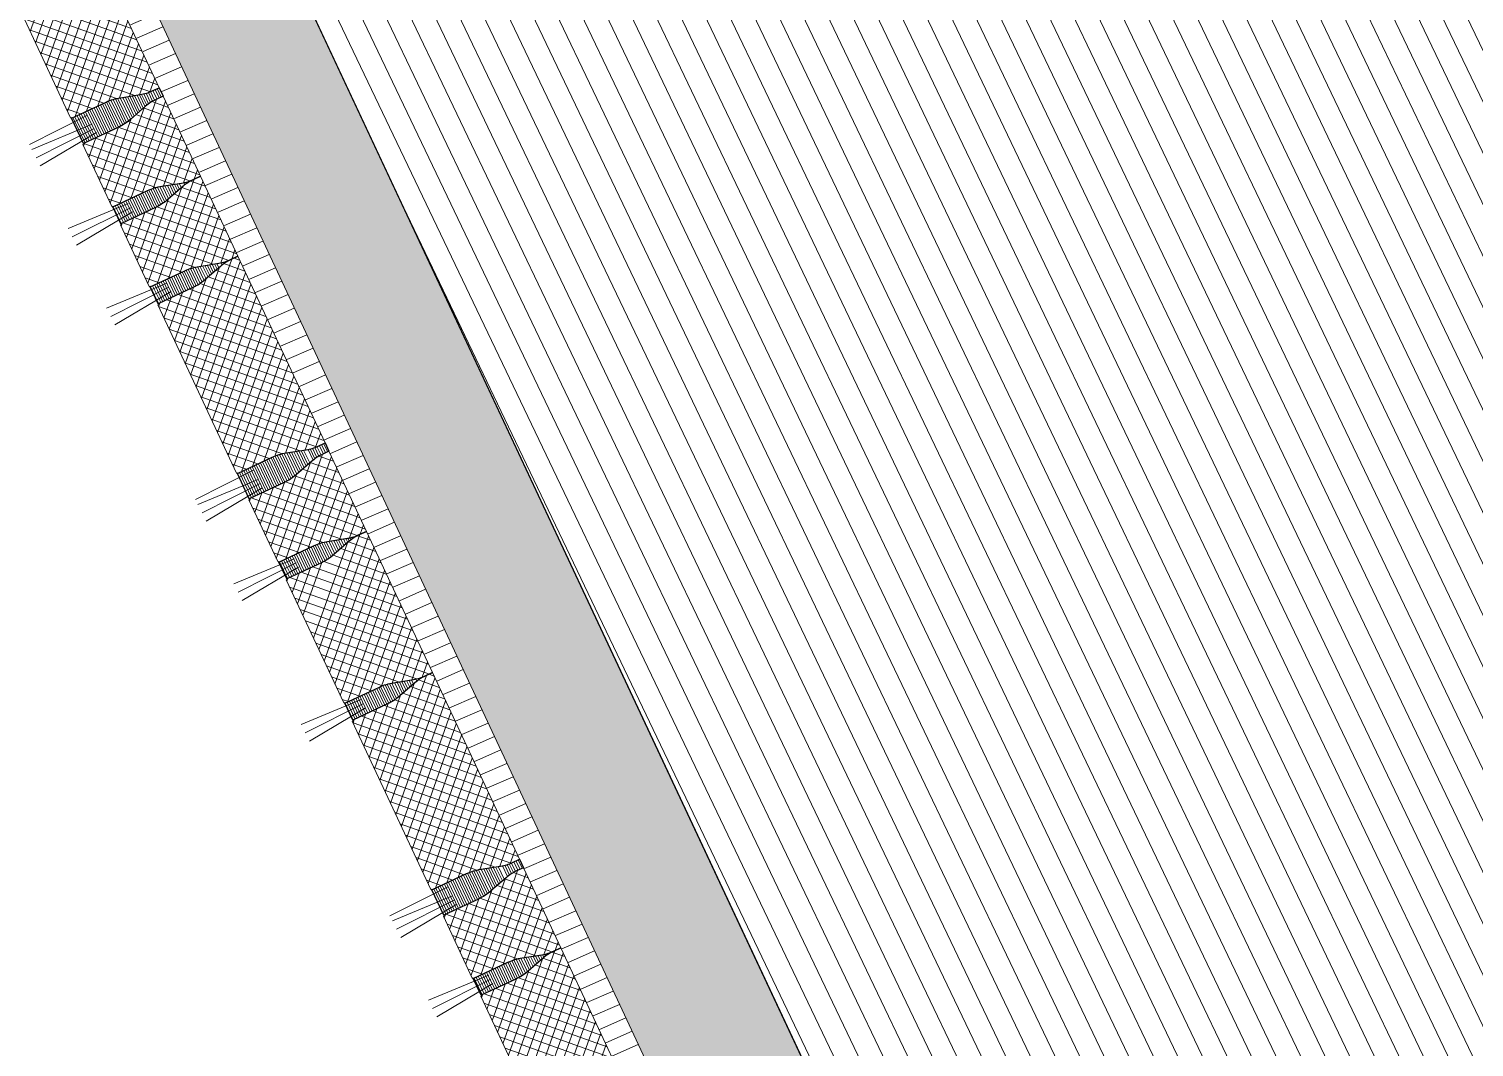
# Model space of a CAD drawing. Header units: metres. Extents: x 678805 to 1359287, y 2747329 to 5497370.
# Drawn here: x 679529.269 to 679530.822, y 2747455.472 to 2747456.565 of the extents above; entities that cross this region are included whole.
import ezdxf

# ---------------------------------------------------------------- set-up
doc = ezdxf.new("R2010")
doc.units = ezdxf.units.M
doc.layers.add('02-L-Waterfeatures 01', color=7, linetype='Continuous', true_color=0x4da6ff)
doc.layers.add('XREF_MON_WATERFEATURE$0$-aux', color=50, linetype='Continuous', plot=False)
for name, color, linetype, lineweight, true_color in [('XREF_MON_WATERFEATURE$0$02-L-projecció', 7, 'Continuous', 5, 0x636363), ('XREF_MON_WATERFEATURE$0$3- TR terra vegetal', 7, 'Continuous', 0, 0xbea68e), ('XREF_MON_WATERFEATURE$0$3-TR sorra granitica', 7, 'Continuous', 0, 0xf2dac9)]:
    doc.layers.add(name, color=color, linetype=linetype, lineweight=lineweight, true_color=true_color)
for name, color, linetype, lineweight in [('XREF_MON_WATERFEATURE$0$02-L-seccionat', 6, 'Continuous', 5), ('XREF_MON_WATERFEATURE$0$1-L-GESPA', 64, 'Continuous', 0), ('XREF_MON_WATERFEATURE$0$3-TR Formigó', 252, 'Continuous', 0), ('XREF_MON_WATERFEATURE$0$3-TR terra compactada', 45, 'Continuous', 0), ('XREF_MON_WATERFEATURE$0$3-TR Tot-u', 37, 'Continuous', 0)]:
    doc.layers.add(name, color=color, linetype=linetype, lineweight=lineweight)
pattern_1 = [(359.9999999999999, (0.4936707718297839, -0.004467717371881008), (0, 0.0025), [])]
pattern_2 = [(359.9999999999999, (0.9873415441252291, -0.008935434045270085), (0, 0.0025), [])]
pattern_3 = [(44.92865665922822, (5.891400785651058, -0.8150591845624149), (-0.006726800370768202, 0.006743573368165632), []), (134.9286566592282, (5.891400785651058, -0.8150591845624149), (-0.006743573368165632, -0.006726800370768202), [])]
pattern_4 = [(359.9999999999999, (1.902158041950315, -0.0172079112380743), (0, 0.0025), [])]

# ---------------------------------------------------------------- blocks, each defined once
blk = doc.blocks.new('XREF_MON_WATERFEATURE$0$General Section WaterFalls')
at = {"layer": 'XREF_MON_WATERFEATURE$0$3- TR terra vegetal'}
h = blk.add_hatch(dxfattribs=at)
h.set_pattern_fill('_USER', color=256, scale=0.002499999999999999, angle=-18.27604261022104, style=0, pattern_type=0)
h.set_pattern_definition(pattern_1)
edge = h.paths.add_edge_path()
edge.add_line((48.16556198010221, -32.02184957638383), (48.16563608831922, -32.0136541325091))
edge.add_arc((48.11722051491961, -32.01321632741019), 0.04841755328710718, -0.5180908874735294, 15.48092828320253)
edge.add_line((48.1638814471662, -32.00029283040203), (48.15812258518867, -31.97950016816569))
edge.add_arc((48.21319393673912, -31.96424726909027), 0.05714459455714467, 179.4819104452081, 195.4809295709795, ccw=False)
edge.add_line((48.15605167811736, -31.96373055316508), (48.15642357547693, -31.92260346521308))
edge.add_line((48.15642357617617, -31.92260346421972), (48.17649363445793, -31.92278495227592))
edge.add_line((48.17649363446981, -31.92278495337814), (48.17612173703519, -31.96391204081495))
edge.add_arc((48.11897947499529, -31.96339532383718), 0.05714459782225906, -16.51710976891951, -0.5180906227978994, ccw=False)
edge.add_line((48.1737659946084, -31.97964162798598), (48.16763206504759, -32.00032674709171))
edge.add_arc((48.21405165176839, -32.0140919405967), 0.04841754412309885, 163.4828842022214, 179.4819033208883)
edge.add_line((48.16563608683646, -32.01365413097665), (48.16556197954336, -32.02184957613729))
h = blk.add_hatch(dxfattribs=at)
h.set_pattern_fill('_USER', color=256, scale=0.002499999999999999, angle=-18.27604261022104, style=0, pattern_type=0)
h.set_pattern_definition(pattern_1)
edge = h.paths.add_edge_path()
edge.add_line((48.27052074158564, -32.02280224463902), (48.26052115256838, -32.02271182247677))
edge.add_line((48.26052115205675, -32.02271182229742), (48.26059525891176, -32.01451637846329))
edge.add_arc((48.21217968454584, -32.01407857052982), 0.04841755365451088, -0.5180944984186822, 15.48092461457903)
edge.add_line((48.25884061912075, -32.00115507678129), (48.25308175552464, -31.9803624149912))
edge.add_arc((48.30815310310572, -31.96510952082463), 0.05714458916078761, 179.481906764493, 195.4809258867472, ccw=False)
edge.add_line((48.25101085007191, -31.96459280094132), (48.25138274639701, -31.92346571166689))
edge.add_line((48.2513827458024, -31.92346571199596), (48.28145239508303, -31.92373761992646))
edge.add_line((48.28145239548758, -31.9237376190722), (48.28108049791509, -31.96486470989628))
edge.add_arc((48.22393824486062, -31.96434799605049), 0.05714458966654288, -16.51710811452449, -0.5180889844784247, ccw=False)
edge.add_line((48.27872475609183, -31.98059429577552), (48.27259082627445, -32.00127941528691))
edge.add_arc((48.31901041651145, -32.01504460396245), 0.04841754646258604, 163.4828890789815, 179.4819082326844)
edge.add_line((48.27059484925121, -32.01460679899901), (48.27052074096323, -32.02280224383109))
edge.add_line((48.27052074158564, -32.02280224463902), (48.26052115256838, -32.02271182247677))
h = blk.add_hatch(dxfattribs=at)
h.set_pattern_fill('_USER', color=256, scale=0.002499999999999999, angle=-18.27604261022104, style=0, pattern_type=0)
h.set_pattern_definition(pattern_1)
edge = h.paths.add_edge_path()
edge.add_line((48.49174846895039, -32.02479922631755), (48.49182257532775, -32.01660378281607))
edge.add_arc((48.44340699864551, -32.01616597943939), 0.04841755740300056, -0.5180901328443627, 15.48092904174739)
edge.add_line((48.49006793508306, -32.0032424798701), (48.48430907307004, -31.98244981811244))
edge.add_arc((48.53938042186201, -31.9671969236806), 0.05714459103332797, 179.4819066751375, 195.480925755062, ccw=False)
edge.add_line((48.48223816743121, -31.96668020403013), (48.48261006412751, -31.92555311585908))
edge.add_line((48.48261006362736, -31.92555311508477), (48.50268012230764, -31.92573460082058))
edge.add_line((48.50268012238666, -31.92573460144922), (48.5023082244075, -31.96686169164859))
edge.add_arc((48.44516597501934, -31.96634497586638), 0.05714458607383564, -16.517109407062094, -0.5180902821103928, ccw=False)
edge.add_line((48.49995248252526, -31.98259127605706), (48.49381855270787, -32.00327639556846))
edge.add_arc((48.5402381462045, -32.01704159053043), 0.04841755087200608, 163.4828839569682, 179.481903067111)
edge.add_line((48.49182257428765, -32.01660378091037), (48.49174846847119, -32.02479922753948))
h = blk.add_hatch(dxfattribs=at)
h.set_pattern_fill('_USER', color=256, scale=0.002499999999999999, angle=-18.27604261022104, style=0, pattern_type=0)
h.set_pattern_definition(pattern_2)
edge = h.paths.add_edge_path()
edge.add_line((48.659232751932, -32.02631729259156), (48.65930686014901, -32.01812184871683))
edge.add_arc((48.61089128721505, -32.01768404454924), 0.04841755328710718, -0.5180908874735294, 15.48092828320253)
edge.add_line((48.65755221946165, -32.00476054707542), (48.65179335748412, -31.98396788483908))
edge.add_arc((48.70686470903456, -31.96871498576365), 0.05714459455714467, 179.4819104452081, 195.4809295709795, ccw=False)
edge.add_line((48.64972245087847, -31.96819826983847), (48.65009434823804, -31.92707118188646))
edge.add_line((48.65009434847161, -31.92707118205726), (48.67016440675337, -31.92725267011346))
edge.add_line((48.67016440676525, -31.92725267028436), (48.66979250933063, -31.96837975772117))
edge.add_arc((48.61265024775639, -31.96786304097623), 0.05714459782225906, -16.51710976891951, -0.5180906227978994, ccw=False)
edge.add_line((48.66743676690385, -31.9841093448922), (48.66130283734304, -32.00479446399793))
edge.add_arc((48.70772242406383, -32.01855965703726), 0.04841754412309885, 163.4828842022214, 179.4819033208883)
edge.add_line((48.6593068591319, -32.01812184765004), (48.65923275183881, -32.02631729281068))
h = blk.add_hatch(dxfattribs=at)
h.set_pattern_fill('_USER', color=256, scale=0.002499999999999999, angle=-18.27604261022104, style=0, pattern_type=0)
h.set_pattern_definition(pattern_2)
edge = h.paths.add_edge_path()
edge.add_line((48.76419151434675, -32.02726996131241), (48.75419192532949, -32.02717953915015))
edge.add_line((48.75419192481786, -32.02717953966931), (48.75426603167287, -32.01898409583517))
edge.add_arc((48.70585045730695, -32.01854628743604), 0.04841755365451088, -0.5180944984186822, 15.48092461457903)
edge.add_line((48.75251139141619, -32.00562279322185), (48.74675252782009, -31.98483013143176))
edge.add_arc((48.80182387586683, -31.96957723703235), 0.05714458916078761, 179.481906764493, 195.4809258867472, ccw=False)
edge.add_line((48.74468162190169, -31.96906051784754), (48.7450535182268, -31.92793342857311))
edge.add_line((48.74505351856351, -31.92793342843652), (48.77512316784414, -31.92820533636701))
edge.add_line((48.77512316824868, -31.92820533597842), (48.7747512706762, -31.9693324268025))
edge.add_arc((48.7176090166904, -31.96881571225822), 0.05714458966654288, -16.51710811452449, -0.5180889844784247, ccw=False)
edge.add_line((48.7723955293186, -31.98506201151758), (48.76626159950121, -32.00574713102898))
edge.add_arc((48.81268118880689, -32.01951232133433), 0.04841754646258604, 163.4828890789815, 179.4819082326844)
edge.add_line((48.76426562247798, -32.01907451543957), (48.76419151419, -32.02726996027165))
edge.add_line((48.76419151434675, -32.02726996131241), (48.75419192532949, -32.02717953915015))
h = blk.add_hatch(dxfattribs=at)
h.set_pattern_fill('_USER', color=256, scale=0.002499999999999999, angle=-18.27604261022104, style=0, pattern_type=0)
h.set_pattern_definition(pattern_2)
edge = h.paths.add_edge_path()
edge.add_line((48.9854192417115, -32.02926694322377), (48.98549334808885, -32.02107149972229))
edge.add_arc((48.9370777704753, -32.02063369634561), 0.04841755740300056, -0.5180901328443627, 15.48092904174739)
edge.add_line((48.98373870691285, -32.00771019654348), (48.97797984489982, -31.98691753478582))
edge.add_arc((49.03305119415745, -31.97166464058682), 0.05714459103332797, 179.4819066751375, 195.480925755062, ccw=False)
edge.add_line((48.97590893972665, -31.97114792116918), (48.97628083642296, -31.93002083299813))
edge.add_line((48.97628083638847, -31.93002083292231), (48.99635089506874, -31.93020231865813))
edge.add_line((48.99635089514777, -31.9302023188211), (48.99597899716861, -31.97132940902047))
edge.add_arc((48.93883674731478, -31.9708126927726), 0.05714458607383564, -16.517109407062094, -0.5180902821103928, ccw=False)
edge.add_line((48.9936232548207, -31.98705899389461), (48.98748932500332, -32.007744113406))
edge.add_arc((49.03390891849995, -32.02150930743665), 0.04841755087200608, 163.4828839569682, 179.481903067111)
edge.add_line((48.98549334704876, -32.02107149781659), (48.98541924123229, -32.0292669444457))
h = blk.add_hatch(dxfattribs=at)
h.set_pattern_fill('_USER', color=256, scale=0.002499999999999999, angle=-18.27604261022104, style=0, pattern_type=0)
h.set_pattern_definition(pattern_4)
edge = h.paths.add_edge_path()
edge.add_line((49.08037838200107, -32.03013268718496), (49.08045248837843, -32.02193724368347))
edge.add_arc((49.03203691123053, -32.0214994403068), 0.04841755740300056, -0.5180901328443627, 15.48092904174739)
edge.add_line((49.0786978485994, -32.00857594143599), (49.07293898658638, -31.98778327967833))
edge.add_arc((49.12801033537835, -31.97253038454801), 0.05714459103332797, 179.4819066751375, 195.480925755062, ccw=False)
edge.add_line((49.07086808048189, -31.97201366513036), (49.07123997717819, -31.93088657695932))
edge.add_line((49.0712399771437, -31.93088657734916), (49.09131003582398, -31.93106806308497))
edge.add_line((49.09131003543735, -31.93106806278229), (49.09093813745818, -31.97219515298166))
edge.add_arc((49.03379588713869, -31.97167843789794), 0.05714458607383564, -16.517109407062094, -0.5180902821103928, ccw=False)
edge.add_line((49.08858239511028, -31.98792473785579), (49.08244846529289, -32.00860985736718))
edge.add_arc((49.12886805925518, -32.02237505139783), 0.04841755087200608, 163.4828839569682, 179.481903067111)
edge.add_line((49.08045248733833, -32.02193724224344), (49.08037838152187, -32.03013268887255))
h = blk.add_hatch(dxfattribs=at)
h.set_pattern_fill('_USER', color=256, scale=0.002499999999999999, angle=-18.27604261022104, style=0, pattern_type=0)
h.set_pattern_definition(pattern_4)
edge = h.paths.add_edge_path()
edge.add_line((49.18533723894507, -32.03107472276315), (49.1753376499278, -32.03098430060089))
edge.add_line((49.1753376503475, -32.03098430065438), (49.17541175720251, -32.02278885682025))
edge.add_arc((49.12699618190527, -32.02235104958527), 0.04841755365451088, -0.5180944984186822, 15.48092461457903)
edge.add_line((49.17365711694583, -32.00942755443975), (49.16789825334973, -31.98863489264967))
edge.add_arc((49.22296959999949, -31.97338199825026), 0.05714458916078761, 179.481906764493, 195.4809258867472, ccw=False)
edge.add_line((49.16582734743133, -31.97286527929828), (49.16619924375644, -31.93173819002384))
edge.add_line((49.16619924409315, -31.93173818988726), (49.19626889337378, -31.93201009781775))
edge.add_line((49.19626889331266, -31.93201009812765), (49.19589699574018, -31.97313718895172))
edge.add_arc((49.13875474268571, -31.9726204732433), 0.05714458966654288, -16.51710811452449, -0.5180889844784247, ccw=False)
edge.add_line((49.19354125438258, -31.98886677343398), (49.18740732456519, -32.00955189294537))
edge.add_arc((49.23382691433653, -32.02331708278507), 0.04841754646258604, 163.4828890789815, 179.4819082326844)
edge.add_line((49.18541134754196, -32.02287927782163), (49.18533723925398, -32.03107472265371))
edge.add_line((49.18533723894507, -32.03107472276315), (49.1753376499278, -32.03098430060089))
at = {"layer": 'XREF_MON_WATERFEATURE$0$3-TR Formigó'}
h = blk.add_hatch(dxfattribs=at)
h.set_pattern_fill('ANSI37', color=256, scale=0.002999999999999998, angle=-18.34738595099282, style=0)
h.set_pattern_definition([(44.92865665922822, (5.071543555241078, -0.8076382498256862), (-0.006726800370768202, 0.006743573368165632), []), (134.9286566592282, (5.071543555241078, -0.8076382498256862), (-0.006743573368165632, -0.006726800370768202), [])])
edge = h.paths.add_edge_path()
edge.add_line((48.16556201130152, -32.02184601011686), (48.16563611848816, -32.01365056639225))
edge.add_arc((48.11722053820267, -32.01321275555529), 0.04841755954794266, -0.5180984677643847, 15.48092063279454)
edge.add_line((48.16388147976249, -32.00028926227242), (48.15812261580744, -31.97949660379658))
edge.add_arc((48.21319396235049, -31.96424370747991), 0.05714459000223031, 179.4819084718825, 195.480927569171, ccw=False)
edge.add_line((48.15605170931667, -31.96372699039057), (48.15642357340725, -31.92260339731106))
edge.add_line((48.1564235733822, -31.92260339669883), (48.15562640039286, -31.9225961878201))
edge.add_line((48.15562639944255, -31.92259618733078), (48.15563403212651, -31.92175214616465))
edge.add_line((48.15563403302804, -31.92175214691088), (48.00981412362747, -31.92043355120851))
edge.add_line((48.00981412362307, -31.92043355107307), (48.00980649264091, -31.92127759525322))
edge.add_line((48.00980649190024, -31.92127759568393), (48.00900931831045, -31.92127038268371))
edge.add_line((48.00900931889191, -31.92127038235776), (48.00863745447788, -31.96239397827284))
edge.add_arc((47.95149520412087, -31.96187726175413), 0.05714458607383564, -16.517109407062094, -0.5180902821103928, ccw=False)
edge.add_line((48.00628171255812, -31.97812356217764), (48.0001477829659, -31.99880868323459))
edge.add_arc((48.04656737670302, -32.01257387711667), 0.0484175511476064, 163.4828856008782, 179.4819047255243)
edge.add_line((47.99815180525184, -32.01213606866077), (47.99807769629651, -32.02033151180126))
edge.add_line((47.99807769572362, -32.02033151197247), (48.16556201069888, -32.02184600950895))
h = blk.add_hatch(dxfattribs=at)
h.set_pattern_fill('ANSI37', color=256, scale=0.002999999999999998, angle=-18.34738595099282, style=0)
h.set_pattern_definition([(44.92865665922822, (5.071543524041772, -0.8076418172568083), (-0.006726800370768202, 0.006743573368165632), []), (134.9286566592282, (5.071543524041772, -0.8076418172568083), (-0.006743573368165632, -0.006726800370768202), [])])
edge = h.paths.add_edge_path()
edge.add_line((48.26052115019411, -32.02271182276309), (48.26059525984818, -32.01451637936296))
edge.add_arc((48.2121796743013, -32.01407857565209), 0.04841756400291587, -0.5180874265220123, 15.48093170709386)
edge.add_line((48.25884061772376, -32.00115507328883), (48.25308175428594, -31.9803624154742))
edge.add_arc((48.30815310170874, -31.96510952105746), 0.05714458932275431, 179.4819072091404, 195.4809263397831, ccw=False)
edge.add_line((48.25101084867492, -31.96459280140698), (48.25138271328273, -31.92346920898868))
edge.add_line((48.25138271227479, -31.92346920981072), (48.25058553932094, -31.92346200045331))
edge.add_line((48.25058553926647, -31.9234620006755), (48.25059317198591, -31.92261795903069))
edge.add_line((48.25059317238629, -31.92261795909144), (48.17729837486814, -31.92195518261587))
edge.add_line((48.17729837587103, -31.92195518221706), (48.17729074278447, -31.92279922423102))
edge.add_line((48.17729074181989, -31.92279922403395), (48.17649356874733, -31.92279201169495))
edge.add_line((48.17649356881157, -31.9227920123376), (48.17612170469367, -31.96391560884087))
edge.add_arc((48.11897945590317, -31.96339889382944), 0.05714458472601425, -16.51710749379299, -0.5180883785645278, ccw=False)
edge.add_line((48.17376596247777, -31.97964519215748), (48.16763203193024, -32.00033031387973))
edge.add_arc((48.21405162801966, -32.01409550476819), 0.04841755169880714, 163.4828888886983, 179.4819080003339)
edge.add_line((48.16563605563715, -32.01365770003758), (48.16556194837545, -32.02185314324701))
edge.add_line((48.1655619489029, -32.02185314334929), (48.26052115015609, -32.02271182203221))
h = blk.add_hatch(dxfattribs=at)
h.set_pattern_fill('ANSI37', color=256, scale=0.002999999999999998, angle=-18.34738595099282, style=0)
h.set_pattern_definition([(44.92865665922822, (4.976584287825972, -0.8067867062054574), (-0.006726800370768202, 0.006743573368165632), []), (134.9286566592282, (4.976584287825972, -0.8067867062054574), (-0.006743573368165632, -0.006726800370768202), [])])
edge = h.paths.add_edge_path()
edge.add_line((48.49174846848473, -32.02479922771454), (48.49182257747554, -32.01660378409537))
edge.add_arc((48.44340700050816, -32.01616597967222), 0.04841755740300056, -0.5180901328443627, 15.48092904174739)
edge.add_line((48.49006793694571, -32.00324248103425), (48.4843090736894, -31.98244982229878))
edge.add_arc((48.53938042372465, -31.96719692600891), 0.05714459329498054, 179.4819078841241, 195.480927047344, ccw=False)
edge.add_line((48.48223816649988, -31.96668020775542), (48.48261003103263, -31.92555661482194))
edge.add_line((48.48261003103107, -31.92555661476217), (48.48181285830239, -31.92554940695032))
edge.add_line((48.48181285941973, -31.92554940655828), (48.48182049132989, -31.9247053651366))
edge.add_line((48.48182049021125, -31.92470536567271), (48.28225720021111, -31.92290079020176))
edge.add_line((48.28225720161572, -31.92290079034865), (48.28224956845411, -31.92374483184743))
edge.add_line((48.28224956709892, -31.92374483146705), (48.28145239498576, -31.92373761993529))
edge.add_line((48.28145239595324, -31.92373762000352), (48.28108053127855, -31.96486121485172))
edge.add_arc((48.22393827186897, -31.96434450265951), 0.05714459526864141, -16.517105482874115, -0.51808637105961, ccw=False)
edge.add_line((48.27872479008511, -31.98059080191888), (48.27259085887023, -32.00127592194954))
edge.add_arc((48.31901045655832, -32.01504111103714), 0.04841755376269415, 163.4828921215473, 179.4819112537158)
edge.add_line((48.27059488138184, -32.01460330816917), (48.27052077334634, -32.02279875112304))
edge.add_line((48.27052077464759, -32.02279875054955), (48.49174846948411, -32.02479922712038))
h = blk.add_hatch(dxfattribs=at)
h.set_pattern_fill('ANSI37', color=256, scale=0.002999999999999998, angle=-18.34738595099282, style=0)
h.set_pattern_definition([(44.92865665922822, (5.565214327536523, -0.8121059667319059), (-0.006726800370768202, 0.006743573368165632), []), (134.9286566592282, (5.565214327536523, -0.8121059667319059), (-0.006743573368165632, -0.006726800370768202), [])])
edge = h.paths.add_edge_path()
edge.add_line((48.65923278359696, -32.02631372632459), (48.6593068907836, -32.01811828259998))
edge.add_arc((48.61089131003246, -32.01768047199585), 0.04841755954794266, -0.5180984677643847, 15.48092063279454)
edge.add_line((48.65755225205794, -32.00475697917864), (48.65179338810288, -31.9839643207028))
edge.add_arc((48.70686473464593, -31.9687114241533), 0.05714459000223031, 179.4819084718825, 195.480927569171, ccw=False)
edge.add_line((48.64972248207778, -31.96819470729679), (48.65009434616835, -31.92707111421728))
edge.add_line((48.65009434521198, -31.92707111430354), (48.64929717222265, -31.92706390542482))
edge.add_line((48.64929717266932, -31.92706390493549), (48.64930480535327, -31.92621986376937))
edge.add_line((48.64930480532348, -31.9262198638171), (48.50348489592292, -31.92490126811473))
edge.add_line((48.5034848949872, -31.92490126844496), (48.50347726400503, -31.9257453126251))
edge.add_line((48.50347726419568, -31.92574531259015), (48.50268009060589, -31.92573809958993))
edge.add_line((48.50268009165302, -31.92573809926398), (48.50230822723898, -31.96686169517906))
edge.add_arc((48.44516597688198, -31.96634497889318), 0.05714458607383564, -16.517109407062094, -0.5180902821103928, ccw=False)
edge.add_line((48.49995248531923, -31.98259127931669), (48.49381855572701, -32.00327640037364))
edge.add_arc((48.54023814899847, -32.01704159448855), 0.0484175511476064, 163.4828856008782, 179.4819047255243)
edge.add_line((48.49182257754728, -32.01660378533415), (48.49174846859196, -32.02479922847465))
edge.add_line((48.49174846801907, -32.02479922864586), (48.65923278299433, -32.02631372618234))
h = blk.add_hatch(dxfattribs=at)
h.set_pattern_fill('ANSI37', color=256, scale=0.002999999999999998, angle=-18.34738595099282, style=0)
h.set_pattern_definition([(44.92865665922822, (5.565214296337217, -0.8121095336973667), (-0.006726800370768202, 0.006743573368165632), []), (134.9286566592282, (5.565214296337217, -0.8121095336973667), (-0.006743573368165632, -0.006726800370768202), [])])
edge = h.paths.add_edge_path()
edge.add_line((48.75419192248955, -32.02717953920364), (48.75426603214363, -32.01898409580352))
edge.add_arc((48.7058504470624, -32.01854629372247), 0.04841756400291587, -0.5180874265220123, 15.48093170709386)
edge.add_line((48.75251138955355, -32.00562278996222), (48.74675252611572, -31.98483013214759))
edge.add_arc((48.80182387307286, -31.96957723796368), 0.05714458932275431, 179.4819072091404, 195.4809263397831, ccw=False)
edge.add_line((48.74468162097037, -31.96906051924452), (48.74505348557818, -31.92793692682623))
edge.add_line((48.74505348457024, -31.92793692694977), (48.74425631161638, -31.92792971759236))
edge.add_line((48.74425631202757, -31.92792971758172), (48.74426394474702, -31.92708567593691))
edge.add_line((48.74426394561306, -31.92708567529917), (48.6709691480949, -31.9264228988236))
edge.add_line((48.67096914770082, -31.92642289935611), (48.67096151461426, -31.92726694137007))
edge.add_line((48.67096151458099, -31.927266941173), (48.67016434150843, -31.927259728834))
edge.add_line((48.67016434157267, -31.92725972924381), (48.66979247745478, -31.96838332574709))
edge.add_arc((48.61265022819862, -31.96786661073565), 0.05714458472601425, -16.51710749379299, -0.5180883785645278, ccw=False)
edge.add_line((48.66743673523888, -31.98411290999502), (48.66130280469135, -32.00479803171727))
edge.add_arc((48.70772240031511, -32.01856322214007), 0.04841755169880714, 163.4828888886983, 179.4819080003339)
edge.add_line((48.6593068279326, -32.01812541624531), (48.6592327206709, -32.02632085945474))
edge.add_line((48.65923272119835, -32.02632085978985), (48.75419192245154, -32.02717953847277))
h = blk.add_hatch(dxfattribs=at)
h.set_pattern_fill('ANSI37', color=256, scale=0.002999999999999998, angle=-18.34738595099282, style=0)
h.set_pattern_definition([(44.92865665922822, (5.470255060587078, -0.8112544233445078), (-0.006726800370768202, 0.006743573368165632), []), (134.9286566592282, (5.470255060587078, -0.8112544233445078), (-0.006743573368165632, -0.006726800370768202), [])])
edge = h.paths.add_edge_path()
edge.add_line((48.98541924124584, -32.02926694438793), (48.98549335023664, -32.02107150076876))
edge.add_arc((48.9370777728036, -32.02063369657844), 0.04841755740300056, -0.5180901328443627, 15.48092904174739)
edge.add_line((48.98373870970681, -32.0077101981733), (48.9779798464505, -31.98691753943783))
edge.add_arc((49.0330511960201, -31.97166464291513), 0.05714459329498054, 179.4819078841241, 195.480927047344, ccw=False)
edge.add_line((48.97590893926099, -31.97114792489447), (48.97628080379373, -31.93002433196099))
edge.add_line((48.97628080379218, -31.93002433143556), (48.9754836310635, -31.93001712362371))
edge.add_line((48.97548363171518, -31.93001712346449), (48.97549126362534, -31.92917308204282))
edge.add_line((48.97549126343802, -31.9291730823461), (48.77592797343788, -31.92736850687515))
edge.add_line((48.77592797391117, -31.9273685074877), (48.77592034074955, -31.92821254898648))
edge.add_line((48.77592033986002, -31.92821254837327), (48.77512316774686, -31.92820533684151))
edge.add_line((48.77512316824868, -31.92820533644408), (48.77475130357399, -31.96932893129228))
edge.add_arc((48.71760904463008, -31.9688122200314), 0.05714459526864141, -16.517105482874115, -0.51808637105961, ccw=False)
edge.add_line((48.77239556191489, -31.9850585188251), (48.76626163070001, -32.00574363885576))
edge.add_arc((48.81268122931942, -32.01950882794335), 0.04841755376269415, 163.4828921215473, 179.4819112537158)
edge.add_line((48.76426565367728, -32.0190710243769), (48.76419154564179, -32.02726646733077))
edge.add_line((48.76419154694304, -32.02726646745577), (48.98541924177956, -32.0292669440266))
h = blk.add_hatch(dxfattribs=at)
h.set_pattern_fill('ANSI37', color=256, scale=0.002999999999999998, angle=-18.34738595099282, style=0)
h.set_pattern_definition(pattern_3)
edge = h.paths.add_edge_path()
edge.add_line((49.08037841087207, -32.03012919030152), (49.08045252052614, -32.0219337469014))
edge.add_arc((49.03203693544492, -32.02149594435468), 0.04841756400291587, -0.5180874265220123, 15.48093170709386)
edge.add_line((49.07869787886739, -32.00857244152576), (49.07293901542956, -31.98777978371113))
edge.add_arc((49.12801036285236, -31.97252688929439), 0.05714458932275431, 179.4819072091404, 195.4809263397831, ccw=False)
edge.add_line((49.07086810935289, -31.97201017080806), (49.07123997396069, -31.93088657838977))
edge.add_line((49.07123997434974, -31.93088657734916), (49.07044280139588, -31.93087936799175))
edge.add_line((49.07044280041009, -31.93087936914526), (49.07045043312954, -31.93003532750045))
edge.add_line((49.07045043446124, -31.93003532662988), (48.99715563694308, -31.92937255015431))
edge.add_line((48.99715563561767, -31.92937255045399), (48.99714800253111, -31.93021659246795))
edge.add_line((48.99714800342917, -31.93021659296937), (48.99635083035661, -31.93020938063037))
edge.add_line((48.99635083088651, -31.93020938010886), (48.99597896676862, -31.97133297661214))
edge.add_arc((48.93883671797812, -31.97081626323052), 0.05714458472601425, -16.51710749379299, -0.5180883785645278, ccw=False)
edge.add_line((48.99362322455272, -31.98706256039441), (48.98748929400519, -32.00774768211666))
edge.add_arc((49.03390888916329, -32.02151287323795), 0.04841755169880714, 163.4828888886983, 179.4819080003339)
edge.add_line((48.9854933177121, -32.02107506757602), (48.9854192104504, -32.02927051078544))
edge.add_line((48.98541920911521, -32.02927051112056), (49.0803784103684, -32.03012918980347))
h = blk.add_hatch(dxfattribs=at)
h.set_pattern_fill('ANSI37', color=256, scale=0.002999999999999998, angle=-18.34738595099282, style=0)
h.set_pattern_definition(pattern_3)
edge = h.paths.add_edge_path()
edge.add_line((49.17533767828718, -32.03098080144264), (49.17541178808727, -32.02278535760034))
edge.add_arc((49.12699620518833, -32.02234755759127), 0.04841756259278147, -0.5180863134914306, 15.48093277880059)
edge.add_line((49.17365714628249, -32.0094240535982), (49.16789828284467, -31.98863139578357))
edge.add_arc((49.22296963399276, -31.97337850229815), 0.05714459212960445, 179.48190532304, 195.4809244588487, ccw=False)
edge.add_line((49.16582737723365, -31.97286178194918), (49.16619924143886, -31.93173819037872))
edge.add_line((49.16619924176484, -31.93173818942159), (49.16540206910305, -31.93173097917984))
edge.add_line((49.16540206829086, -31.93173097958788), (49.16540970097481, -31.93088693842175))
edge.add_line((49.16540970187634, -31.93088693777099), (49.09211490424765, -31.93022416125891))
edge.add_line((49.09211490442976, -31.93022416206077), (49.09210727119718, -31.9310682045169))
edge.add_line((49.09210727130994, -31.93106820434332), (49.09131009852944, -31.93106099111997))
edge.add_line((49.09131009830162, -31.93106099078432), (49.09093823403769, -31.97218458772977))
edge.add_arc((49.03379598492756, -31.97166787530296), 0.05714458475717079, -16.517107027119607, -0.5180878983168213, ccw=False)
edge.add_line((49.08858249289915, -31.98791417200118), (49.08244856238711, -32.00859929324475))
edge.add_arc((49.12886815657839, -32.02236448414624), 0.04841755159673983, 163.4828894437157, 179.481908567144)
edge.add_line((49.0804525851272, -32.02192667871714), (49.08037847786551, -32.03012212192656))
edge.add_line((49.08037847699597, -32.03012212156318), (49.1753376779571, -32.03098080113045))
h = blk.add_hatch(dxfattribs=at)
h.set_pattern_fill('ANSI37', color=256, scale=0.002999999999999998, angle=-18.34738595099282, style=0)
h.set_pattern_definition(pattern_3)
edge = h.paths.add_edge_path()
edge.add_line((49.40656496630982, -32.0330717060715), (49.40663907530062, -32.02487626245232))
edge.add_arc((49.35822349740192, -32.02443845802918), 0.04841755740300056, -0.5180901328443627, 15.48092904174739)
edge.add_line((49.40488443477079, -32.01151495985687), (49.39912557151448, -31.99072230112139))
edge.add_arc((49.45419692154974, -31.97546940390021), 0.05714459329498054, 179.4819078841241, 195.480927047344, ccw=False)
edge.add_line((49.39705466525629, -31.97495268564671), (49.39742652978904, -31.93382909271323))
edge.add_line((49.39742652885616, -31.93382909381762), (49.39662935612748, -31.93382188600577))
edge.add_line((49.39662935677916, -31.93382188584656), (49.39663698868932, -31.93297784442488))
edge.add_line((49.396636988502, -31.93297784449533), (49.19707369850186, -31.93117326902438))
edge.add_line((49.19707369897515, -31.93117326777428), (49.19706606581353, -31.93201730927306))
edge.add_line((49.197066064924, -31.93201731005684), (49.19626889281084, -31.93201009852508))
edge.add_line((49.19626889331266, -31.93201009859331), (49.19589702863797, -31.97313369344151))
edge.add_arc((49.13875476876274, -31.97261698101647), 0.05714459526864141, -16.517105482874115, -0.51808637105961, ccw=False)
edge.add_line((49.19354128651321, -31.98886327957734), (49.18740735529833, -32.00954839960801))
edge.add_arc((49.2338269543834, -32.02331358892843), 0.04841755376269415, 163.4828921215473, 179.4819112537158)
edge.add_line((49.18541138013825, -32.02287578675896), (49.18533727210275, -32.03107122971283))
edge.add_line((49.18533727200702, -32.03107122890651), (49.40656496684354, -32.03307170547733))
at = {"layer": 'XREF_MON_WATERFEATURE$0$3-TR sorra granitica'}
h = blk.add_hatch(dxfattribs=at)
h.set_pattern_fill('LINE', color=256, scale=0.004999999999999998, angle=69.72395738977895, style=0)
h.set_pattern_definition([(87.99999999999994, (68.07752234721556, 216.894108738983), (-0.01586532937892815, 0.0005540295101522106), [])])
h.paths.add_polyline_path([(46.89664648473263, -32.04174399282783), (50.52290014317259, -32.07450938317925), (50.52317120041698, -32.04451060760766), (46.89664648519829, -32.01037536654621)])
at = {"layer": 'XREF_MON_WATERFEATURE$0$3-TR terra compactada'}
h = blk.add_hatch(dxfattribs=at)
h.set_pattern_fill('LINE', color=256, scale=0.007499999999999998)
h.set_pattern_definition([(359.9999999999999, (-1.593222050461918, -1.450000001117587), (3.469446951953614e-18, 0.0238125), [])])
edge = h.paths.add_edge_path(flags=16)
edge.add_arc((87.91270721703768, -34.89102650922723), 0.03000000000000113, 0, 360)
h.paths.add_polyline_path([(60.86794612370431, -34.06345526850782), (60.86794612370431, -34.8165326055605), (77.28848761087283, -34.81653260439634), (77.28848760994151, -35.96653260430321), (94.02980208816007, -35.96653260337189), (94.02346620196477, -34.53352967253886), (88.77741158520803, -34.42881766473874), (88.7764219455421, -34.4783984052483), (88.67512278445065, -34.8564527768176), (84.06023222394288, -34.76436978625134), (83.96552849235013, -34.41241660504602), (83.95774579746649, -34.38224918977357), (83.95875280490145, -34.33179827523418), (79.98875382728875, -34.25026744417846), (79.98875382775441, -35.78771875007078), (77.43852502759546, -35.78771875007078), (77.43852502852678, -35.43748732609674), (78.61814005719498, -35.43770227907225), (78.05505687510595, -33.4629564518109), (67.10211191978306, -33.3788115279749), (67.01179703883827, -33.17811179091223), (66.85097349714488, -33.17687627975829), (63.56725041614845, -33.15126436809078), (63.56725041707978, -34.70336046814919), (61.01713174395263, -34.70336046768352), (61.01713174441829, -34.35336060426198), (62.10765844490379, -34.35336060402915), (61.58575402200222, -32.50950451311655), (50.6815704330802, -32.42573419259861), (50.59114177431911, -32.2250335814897), (50.42511908290908, -32.2237581287045), (47.14811543934047, -32.19819437991828), (47.14721526950598, -33.38156245509163), (44.99754665372893, -33.38156245509163), (44.99754665279761, -33.03156259073876), (45.56926759378985, -33.03156259120442), (45.14311256445944, -31.55625739693642), (34.2616229839623, -31.47266142093576), (34.17091776337475, -31.2719586850144), (34.00475173024461, -31.27068213094026), (30.72633214015514, -31.24511096207425), (30.72633214108646, -32.37863686797209), (28.57621343620121, -32.37863686820492), (28.57621343526989, -32.02863700361922), (29.14793437626213, -32.02863700361922), (28.72177934786305, -30.55333180958405), (17.8412764519453, -30.4697434140835), (17.68143947003409, -31.50181839196011), (28.27606689184904, -31.50181839149445), (28.27606689091772, -32.61037793336436), (44.44740463607013, -32.61037793196738), (44.44740463700145, -34.06345526920632)])
at = {"layer": 'XREF_MON_WATERFEATURE$0$3-TR Tot-u'}
h = blk.add_hatch(dxfattribs=at)
h.set_pattern_fill('EARTH', color=256, scale=0.004999999999999998, angle=-84.07414778341365)
h.set_pattern_definition([(275.9258522165863, (-9.313225746154785e-10, -4.656612873077393e-10), (0.03485825126725671, -0.02830242601949161), [0.03175, -0.03175]), (275.9258522165863, (0.01184262614697218, 0.001229217275977135), (0.03485825126725671, -0.02830242601949161), [0.03175, -0.03175]), (275.9258522165863, (0.02368525322526693, 0.002458434319123626), (0.03485825126725671, -0.02830242601949161), [0.03175, -0.03175]), (5.925852216586345, (0.02804253529757261, -0.00107936910353601), (0.02830242601949161, 0.03485825126725671), [0.03174999999999998, -0.03174999999999998]), (5.925852216586345, (0.02927175164222717, -0.01292199594900012), (0.02830242601949161, 0.03485825126725671), [0.03174999999999998, -0.03174999999999998]), (5.925852216586345, (0.03050096938386559, -0.02476462326012552), (0.02830242601949161, 0.03485825126725671), [0.03174999999999998, -0.03174999999999998])])
h.paths.add_polyline_path([(50.42511908290908, -32.2237581287045), (50.49240500992164, -32.07423384138383), (46.89760287944227, -32.04175263433717), (46.89760287851095, -32.08275678753853), (47.1476576034911, -32.19819080852903)])
at = {"layer": 'XREF_MON_WATERFEATURE$0$-aux'}
for points in [[(48.16556197917089, -32.02184957638383), (48.16556198010221, -32.02184957638383), (48.16563608823344, -32.01365413190797, 0.06992251114754273), (48.1638814471662, -32.00029283040203), (48.15812258515507, -31.97950016753748, -0.06992251114800961), (48.15605167811736, -31.96373055316508), (48.15642357617617, -31.92260346421972), (48.17649363446981, -31.92278495337814), (48.17612173641101, -31.96391204046085, -0.0699225111484148), (48.1737659946084, -31.97964162798598), (48.16763206431642, -32.00032674707472, 0.06992251114798485), (48.16563608683646, -32.01365413097665), (48.16556197917089, -32.02184957638383), (48.16556198010221, -32.02184957638383)], [(48.27052074158564, -32.02280224463902), (48.26052115205675, -32.02271182229742), (48.26059525972232, -32.01451637828723, 0.06992251114754273), (48.25884061912075, -32.00115507678129), (48.25308175617829, -31.98036241414957, -0.06992251114800961), (48.25101085007191, -31.96459280094132), (48.2513827458024, -31.92346571199596), (48.28145239548758, -31.9237376190722), (48.28108049742877, -31.96486471034586, -0.0699225111484148), (48.27872475609183, -31.98059429577552), (48.27259082626551, -32.00127941486426, 0.06992251114798485), (48.27059484925121, -32.01460679899901), (48.27052074158564, -32.02280224463902), (48.26052115205675, -32.02271182229742)], [(48.49174846848473, -32.02479922771454), (48.49174846895039, -32.02479922631755), (48.49182257568464, -32.01660378277302, 0.06992251114754273), (48.49006793508306, -32.0032424798701), (48.48430907307193, -31.98244981747121, -0.06992251114800961), (48.48223816743121, -31.96668020403013), (48.48261006362736, -31.92555311508477), (48.50268012238666, -31.92573460144922), (48.5023082238622, -31.9668616913259, -0.0699225111484148), (48.49995248252526, -31.98259127605706), (48.49381855269894, -32.00327639561146, 0.06992251114798485), (48.49182257428765, -32.01660378091037), (48.49174846848473, -32.02479922771454), (48.49174846895039, -32.02479922631755)], [(48.65923275146633, -32.02631729282439), (48.659232751932, -32.02631729259156), (48.65930686099455, -32.01812184881419, 0.06992251114754273), (48.65755221946165, -32.00476054707542), (48.65179335838184, -31.9839678844437, -0.06992251114800961), (48.64972245087847, -31.96819826983847), (48.65009434847161, -31.92707118205726), (48.67016440676525, -31.92725267028436), (48.66979250870645, -31.96837975783274, -0.0699225111484148), (48.66743676690385, -31.9841093448922), (48.66130283707753, -32.00479446351528, 0.06992251114798485), (48.6593068591319, -32.01812184765004), (48.65923275146633, -32.02631729282439), (48.659232751932, -32.02631729259156)], [(48.76419151434675, -32.02726996131241), (48.75419192481786, -32.02717953966931), (48.75426603155211, -32.01898409542628, 0.06992251114754273), (48.75251139141619, -32.00562279322185), (48.74675252800807, -31.98483013152145, -0.06992251114800961), (48.74468162190169, -31.96906051784754), (48.74505351856351, -31.92793342843652), (48.77512316824868, -31.92820533597842), (48.77475127065554, -31.96933242818341, -0.0699225111484148), (48.7723955293186, -31.98506201151758), (48.76626159949228, -32.00574713130482, 0.06992251114798485), (48.76426562247798, -32.01907451543957), (48.76419151434675, -32.02726996131241), (48.75419192481786, -32.02717953966931)], [(48.98541924124584, -32.02926694462076), (48.9854192417115, -32.02926694322377), (48.98549334798008, -32.02107149967924, 0.06992251114754273), (48.98373870691285, -32.00771019654348), (48.97797984583303, -31.98691753484309, -0.06992251114800961), (48.97590893972665, -31.97114792116918), (48.97628083638847, -31.93002083292231), (48.99635089514777, -31.9302023188211), (48.99597899708897, -31.97132940893061, -0.0699225111484148), (48.9936232548207, -31.98705899389461), (48.98748932452872, -32.00774411251768, 0.06992251114798485), (48.98549334704876, -32.02107149781659), (48.98541924124584, -32.02926694462076), (48.9854192417115, -32.02926694322377)], [(49.08037838200107, -32.0301326890476), (49.08037838200107, -32.03013268718496), (49.08045248966664, -32.02193724457175, 0.06992251114754273), (49.0786978485994, -32.00857594143599), (49.07293898565695, -31.98778327880427, -0.06992251114800961), (49.07086808048189, -31.97201366513036), (49.0712399771437, -31.93088657734916), (49.09131003543735, -31.93106806278229), (49.09093813830987, -31.97219515335746, -0.0699225111484148), (49.08858239511028, -31.98792473785579), (49.08244846621528, -32.00860985694453, 0.06992251114798485), (49.08045248733833, -32.02193724224344), (49.08037838200107, -32.0301326890476), (49.08037838200107, -32.03013268718496)], [(49.18533723894507, -32.03107472276315), (49.1753376503475, -32.03098430065438), (49.17541175708175, -32.02278885664418, 0.06992251114754273), (49.17365711694583, -32.00942755443975), (49.16789825260639, -31.98863489320502, -0.06992251114800961), (49.16582734743133, -31.97286527929828), (49.16619924409315, -31.93173818988726), (49.19626889331266, -31.93201009812765), (49.19589699525386, -31.97313718916848, -0.0699225111484148), (49.19354125438258, -31.98886677343398), (49.18740732362494, -32.00955189298838, 0.06992251114798485), (49.18541134754196, -32.02287927782163), (49.18533723894507, -32.03107472276315), (49.1753376503475, -32.03098430065438)]]:
    blk.add_lwpolyline(points, format="xyb", dxfattribs=at)
at = {"layer": 'XREF_MON_WATERFEATURE$0$02-L-projecció'}
for points in [[(30.72633214015514, -31.24511096207425), (34.00475173024461, -31.27068213094026), (34.17091776337475, -31.2719586850144), (34.2616229839623, -31.47266142093576), (45.14311256445944, -31.55625739693642), (45.56926759378985, -33.03156259120442), (44.99754665279761, -33.03156259073876), (44.99754665372893, -33.38156245509163), (47.14721526950598, -33.38156245509163), (47.14811543934047, -32.19819437991828), (50.42511908290908, -32.2237581287045), (50.59114177431911, -32.2250335814897), (50.6815704330802, -32.42573419259861), (61.58575402200222, -32.50950451311655), (62.10765844490379, -34.35336060402915), (61.01713174441829, -34.35336060426198), (61.01713174395263, -34.70336046768352), (63.56725041707978, -34.70336046814919), (63.56725041614845, -33.15126436809078), (66.85097349714488, -33.17687627975829)], [(50.52290014317259, -32.07450938294642), (46.89664648473263, -32.04174399282783)], [(47.14766533998773, -32.19857941172086), (61.73765311250463, -32.31066556135193)], [(50.42511908290908, -32.2237581287045), (47.32175039779395, -32.19991680327803)]]:
    blk.add_lwpolyline(points, dxfattribs=at)
at = {"layer": 'XREF_MON_WATERFEATURE$0$02-L-seccionat'}
for points in [[(48.16556201130152, -32.02184601011686), (48.16563611803576, -32.01365056610666, 0.06992251114875708), (48.16388147976249, -32.00028926227242), (48.15812261495739, -31.97949660336599, -0.0699225111482901), (48.15605170931667, -31.96372699039057), (48.1564235733822, -31.92260339669883), (48.15562639944255, -31.92259618733078), (48.15563403302804, -31.92175214691088), (48.00981412362307, -31.92043355107307), (48.00980649190024, -31.92127759568393), (48.00900931889191, -31.92127038235776), (48.00863745389506, -31.96239397814497, -0.0699225111482901), (48.00628171255812, -31.97812356217764), (48.0001477827318, -31.99880868359469, 0.06992251114875708), (47.99815180525184, -32.01213606866077), (47.99807769572362, -32.02033151197247)], [(48.26052115019411, -32.02271182276309), (48.26059526018798, -32.01451637852006, 0.06992251114875708), (48.25884061772376, -32.00115507328883), (48.25308175384998, -31.98036241531372, -0.0699225111482901), (48.25101084867492, -31.96459280140698), (48.25138271227479, -31.92346920981072), (48.25058553926647, -31.9234620006755), (48.25059317238629, -31.92261795909144), (48.17729837587103, -31.92195518221706), (48.17729074181989, -31.92279922403395), (48.17649356881157, -31.9227920123376), (48.17612170428038, -31.96391560812481, -0.0699225111482901), (48.17376596247777, -31.97964519215748), (48.16763203265145, -32.00033031404018, 0.06992251114875708), (48.16563605563715, -32.01365770003758), (48.1655619489029, -32.02185314334929)], [(48.49174846848473, -32.02479922771454), (48.49182257801294, -32.01660378440283, 0.06992251114875708), (48.49006793694571, -32.00324248103425), (48.48430907353759, -31.98244982282631, -0.0699225111482901), (48.48223816649988, -31.96668020775542), (48.48261003103107, -31.92555661476217), (48.48181285941973, -31.92554940655828), (48.48182049021125, -31.92470536567271), (48.28225720161572, -31.92290079034865), (48.28224956709892, -31.92374483146705), (48.28145239595324, -31.92373762000352), (48.28108053095639, -31.96486121485941, -0.0699225111482901), (48.27872479008511, -31.98059080191888), (48.27259085839614, -32.00127592124045, 0.06992251114875708), (48.27059488138184, -32.01460330816917), (48.27052077464759, -32.02279875054955)], [(48.65923278359696, -32.02631372632459), (48.65930689079687, -32.01811828347854, 0.06992251114875708), (48.65755225205794, -32.00475697917864), (48.6517933877185, -31.98396432166919, -0.0699225111482901), (48.64972248207778, -31.96819470729679), (48.65009434521198, -31.92707111430354), (48.64929717266932, -31.92706390493549), (48.64930480532348, -31.9262198638171), (48.5034848949872, -31.92490126844496), (48.50347726419568, -31.92574531259015), (48.50268009165302, -31.92573809926398), (48.50230822619051, -31.96686169505119, -0.0699225111482901), (48.49995248531923, -31.98259127931669), (48.49381855549291, -32.00327639980242, 0.06992251114875708), (48.49182257754728, -32.01660378533415), (48.49174846801907, -32.02479922864586)], [(48.75419192248955, -32.02717953920364), (48.75426603248343, -32.01898409519345, 0.06992251114875708), (48.75251138955355, -32.00562278996222), (48.74675252614543, -31.98483013315126, -0.0699225111482901), (48.74468162097037, -31.96906051924452), (48.74505348457024, -31.92793692694977), (48.74425631202757, -31.92792971758172), (48.74426394561306, -31.92708567529917), (48.67096914770082, -31.92642289935611), (48.67096151458099, -31.927266941173), (48.67016434157267, -31.92725972924381), (48.66979247704148, -31.96838332572952, -0.0699225111482901), (48.66743673523888, -31.98411290999502), (48.6613028049469, -32.00479803024791, 0.06992251114875708), (48.6593068279326, -32.01812541624531), (48.65923272119835, -32.02632085978985)], [(48.98541924124584, -32.02926694438793), (48.98549335077405, -32.02107150107622, 0.06992251114875708), (48.98373870970681, -32.0077101981733), (48.97797984536737, -31.98691753903404, -0.0699225111482901), (48.97590893926099, -31.97114792489447), (48.97628080379218, -31.93002433143556), (48.97548363171518, -31.93001712346449), (48.97549126343802, -31.9291730823461), (48.77592797391117, -31.9273685074877), (48.77592033986002, -31.92821254837327), (48.77512316824868, -31.92820533644408), (48.77475130278617, -31.96932893106714, -0.0699225111482901), (48.77239556191489, -31.9850585188251), (48.76626163115725, -32.00574363861233, 0.06992251114875708), (48.76426565367728, -32.0190710243769), (48.76419154694304, -32.02726646745577)], [(49.08037841087207, -32.03012919030152), (49.08045252086595, -32.02193374605849, 0.06992251114875708), (49.07869787886739, -32.00857244152576), (49.07293901592493, -31.98777978355065, -0.0699225111482901), (49.07086810935289, -31.97201017080806), (49.07123997434974, -31.93088657734916), (49.07044280041009, -31.93087936914526), (49.07045043446124, -31.93003532662988), (48.99715563561767, -31.92937255045399), (48.99714800342917, -31.93021659296937), (48.99635083088651, -31.93020938010886), (48.995978965424, -31.97133297706023, -0.0699225111482901), (48.99362322455272, -31.98706256039441), (48.98748929379508, -32.00774768204428, 0.06992251114875708), (48.9854933177121, -32.02107506757602), (48.98541920911521, -32.02927051112056)], [(49.17533767828718, -32.03098080144264), (49.17541178874671, -32.02278535813093, 0.06992251114875708), (49.17365714628249, -32.0094240535982), (49.16789828334004, -31.98863139632158, -0.0699225111482901), (49.16582737723365, -31.97286178194918), (49.16619924176484, -31.93173818942159), (49.16540206829086, -31.93173097958788), (49.16540970187634, -31.93088693777099), (49.09211490442976, -31.93022416206077), (49.09210727130994, -31.93106820434332), (49.09131009830162, -31.93106099078432), (49.09093823377043, -31.97218458866701, -0.0699225111482901), (49.08858249289915, -31.98791417200118), (49.08244856167585, -32.00859929271974, 0.06992251114875708), (49.0804525851272, -32.02192667871714), (49.08037847699597, -32.03012212156318)], [(49.40656496630982, -32.0330717060715), (49.40663907583803, -32.0248762620613, 0.06992251114875708), (49.40488443477079, -32.01151495985687), (49.39912557089701, -31.9907223014161, -0.0699225111482901), (49.39705466525629, -31.97495268564671), (49.39742652885616, -31.93382909381762), (49.39662935677916, -31.93382188584656), (49.396636988502, -31.93297784449533), (49.19707369897515, -31.93117326777428), (49.197066064924, -31.93201731005684), (49.19626889331266, -31.93201009859331), (49.19589702831581, -31.97313369321637, -0.0699225111482901), (49.19354128651321, -31.98886327957734), (49.18740735622123, -32.00954840006307, 0.06992251114875708), (49.18541138013825, -32.02287578675896), (49.18533727200702, -32.03107122890651)]]:
    blk.add_lwpolyline(points, format="xyb", close=True, dxfattribs=at)
at = {"layer": 'XREF_MON_WATERFEATURE$0$1-L-GESPA'}
for points in [[(48.15615019388497, -31.86960345041007), (48.16254798043519, -31.9394112881273)], [(48.16614819131792, -31.86940340115689), (48.16754697961733, -31.93931126268581)], [(48.17614619014785, -31.86920334817842), (48.17254598066211, -31.9392112409696)], [(48.2496911729686, -31.87136700190604), (48.25608896045014, -31.94117484008893)], [(48.25968917133287, -31.87116695242003), (48.26108795963228, -31.94107481418177)], [(48.26968716923147, -31.87096689851023), (48.26608695881441, -31.94097479246557)], [(48.27568596880883, -31.87084687035531), (48.27708475897089, -31.94075473304838)], [(48.4823243864812, -31.87391277495772), (48.48872217396274, -31.94372061337344)], [(48.49232238344848, -31.87371272547171), (48.49372117314488, -31.94362058700062)], [(48.5023203836754, -31.87351267272606), (48.498720173724, -31.94352056528442)], [(48.64982096618041, -31.87407116685063), (48.6562187531963, -31.94387900503352)], [(48.65981896361336, -31.87387111783028), (48.66121775191277, -31.94377897912636)], [(48.66981696244329, -31.87367106485181), (48.66621675249189, -31.9436789569445)], [(48.74336194479838, -31.87583471927792), (48.74975973227993, -31.94564255606383)], [(48.75335994362831, -31.87563466932625), (48.75475873146206, -31.94554253062233)], [(48.76335794152692, -31.87543461588211), (48.75975773110986, -31.94544250937179)], [(48.76935674156994, -31.87531458679587), (48.77075553173199, -31.94522244902328)], [(48.97599515877664, -31.8783804923296), (48.98239294672385, -31.94818832911551)], [(48.98599315667525, -31.87818044261076), (48.98739194590598, -31.94808830413967)], [(48.9959911564365, -31.87798039033078), (48.9923909464851, -31.9479882826563)], [(49.0709666274488, -31.87788299657404), (49.07736441446468, -31.94769083382562)], [(49.08096462441608, -31.87768294662237), (49.08236341271549, -31.94759080815129)], [(49.09096262371168, -31.8774828936439), (49.08736241376027, -31.94749078643508)], [(49.16450766986236, -31.87963948003016), (49.17090545780957, -31.94944731821306)], [(49.17450566869229, -31.87943943031132), (49.1759044569917, -31.94934729160741)], [(49.18450366612524, -31.87923937663436), (49.18090345710516, -31.94924727082253)], [(49.19050246709958, -31.8791193482466), (49.19190125586465, -31.94902721024118)]]:
    blk.add_lwpolyline(points, dxfattribs=at)
blk = doc.blocks.new('XREF_MON_WATERFEATURE')
at = {"rotation": 115.5575828871378}
blk.add_blockref('XREF_MON_WATERFEATURE$0$General Section WaterFalls', (679521.7318272466, 2747398.310749386), dxfattribs=at)

msp = doc.modelspace()

# ---------------------------------------------------------------- block references
at = {"layer": '02-L-Waterfeatures 01', "color": 18, "true_color": 0x000000}
msp.add_blockref('XREF_MON_WATERFEATURE', (0, 0), dxfattribs=at)

doc.saveas('drawing.dxf')
